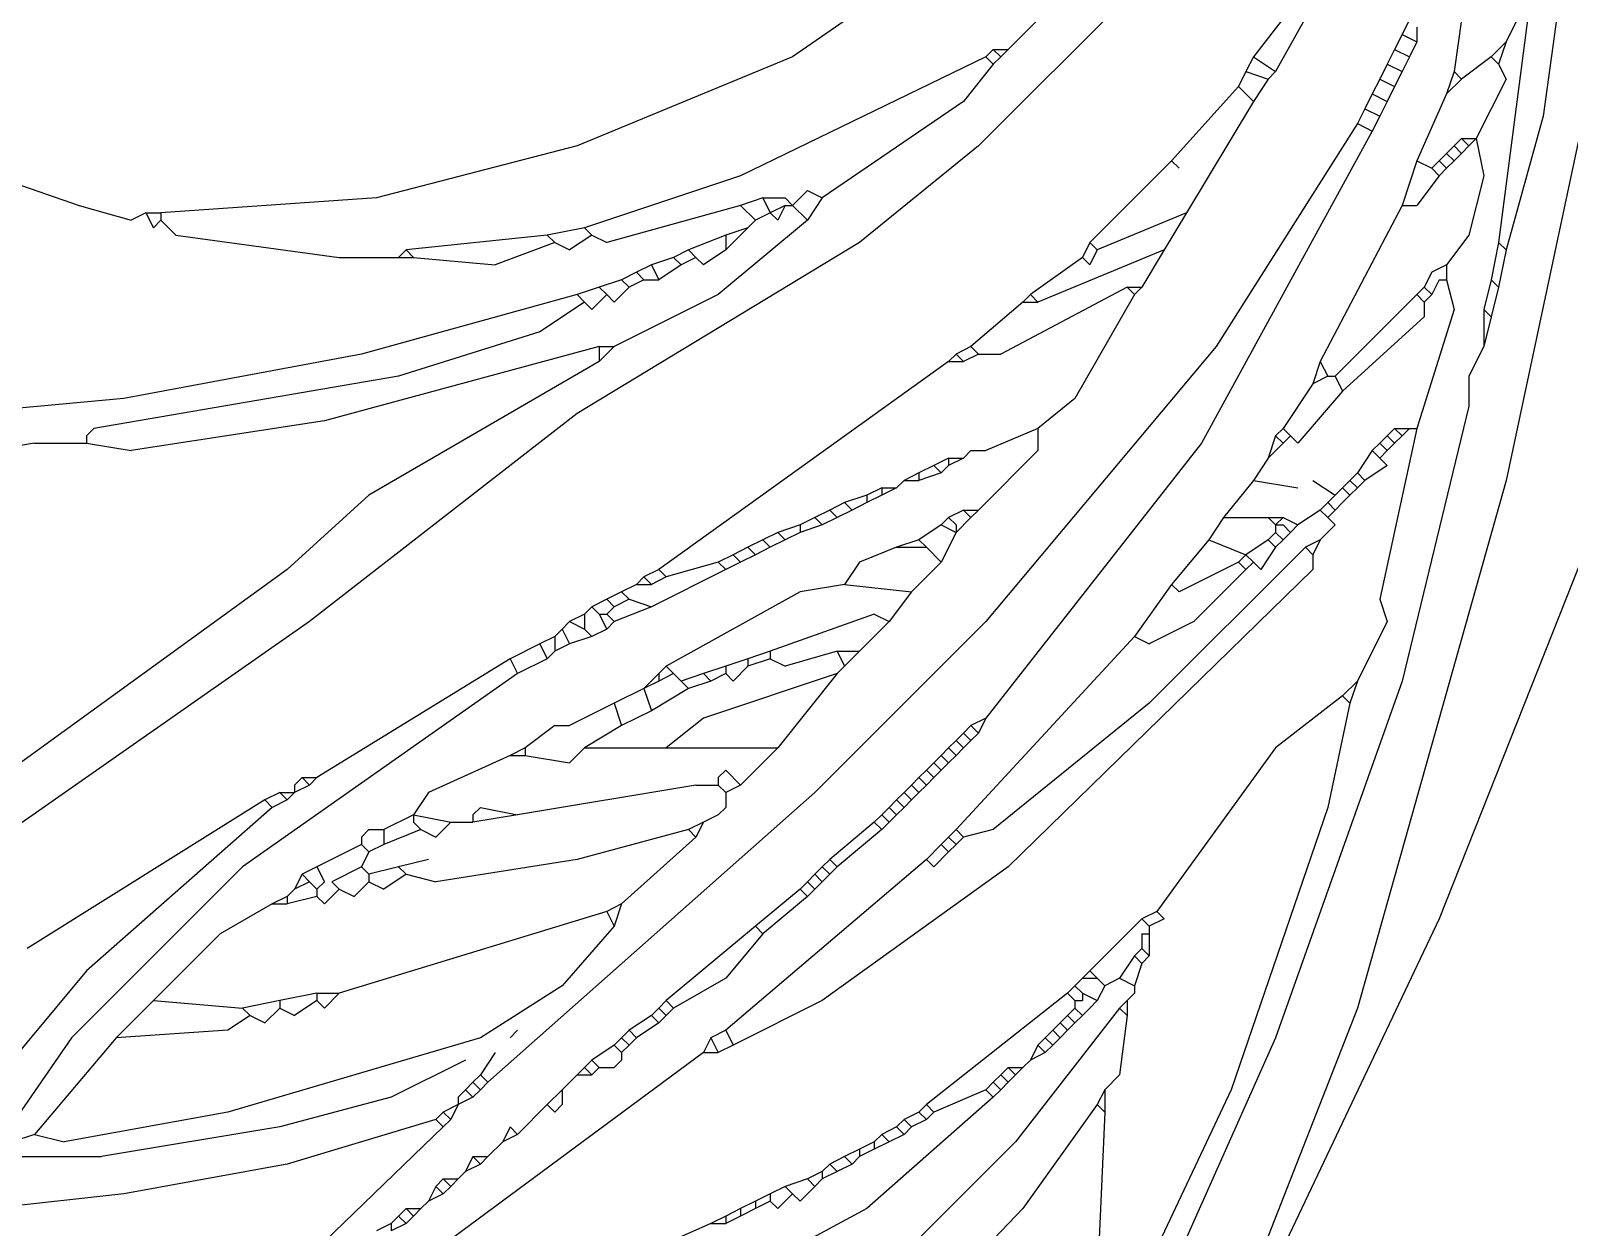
# Model space of a CAD drawing. Extents: x 48 to 798, y 36 to 754.
# Drawn here: x 163 to 370, y 282 to 443 of the extents above; entities that cross this region are included whole.
import ezdxf

# ---------------------------------------------------------------- set-up
doc = ezdxf.new("R2010")
doc.units = 0
doc.header["$MEASUREMENT"] = 0
doc.layers.add('Layer5', color=5, linetype='CONTINUOUS')

msp = doc.modelspace()

# ---------------------------------------------------------------- linework, layer by layer
at = {"layer": 'Layer5'}
for p, q in [((374.5, 489.5), (366.5, 431.5)), ((310.5, 456.5), (294.5, 440.5)), ((278.5, 448.5), (265.5, 439.5)), ((311.5, 448.5), (290.5, 427.5)), ((334.5, 448.5), (327.5, 439.5)), ((335.5, 446.5), (330.5, 437.5)), ((364.5, 445.5), (360.5, 414.5)), ((363.5, 445.5), (361.5, 441.5)), ((348.5, 444.5), (347.5, 442.5)), ((349.5, 443.5), (349.5, 441.5)), ((355.5, 444.5), (354.5, 437.5)), ((347.5, 442.5), (346.5, 440.5)), ((347.5, 442.5), (349.5, 441.5)), ((349.5, 441.5), (348.5, 439.5)), ((361.5, 441.5), (359.5, 439.5)), ((361.5, 441.5), (360.5, 438.5)), ((265.5, 439.5), (236.5, 427.5)), ((291.5, 439.5), (258.5, 423.5)), ((292.5, 440.5), (291.5, 439.5)), ((291.5, 439.5), (292.5, 438.5)), ((292.5, 440.5), (294.5, 440.5)), ((292.5, 440.5), (293.5, 439.5)), ((293.5, 439.5), (292.5, 438.5)), ((294.5, 440.5), (293.5, 439.5)), ((327.5, 439.5), (326.5, 437.5)), ((327.5, 439.5), (330.5, 437.5)), ((346.5, 440.5), (345.5, 438.5)), ((346.5, 440.5), (348.5, 439.5)), ((348.5, 439.5), (347.5, 437.5)), ((359.5, 439.5), (355.5, 436.5)), ((359.5, 439.5), (360.5, 438.5)), ((292.5, 438.5), (288.5, 433.5)), ((326.5, 437.5), (325.5, 435.5)), ((326.5, 437.5), (329.5, 436.5)), ((330.5, 437.5), (329.5, 436.5)), ((345.5, 438.5), (344.5, 436.5)), ((345.5, 438.5), (347.5, 437.5)), ((347.5, 437.5), (346.5, 435.5)), ((354.5, 437.5), (353.5, 434.5)), ((354.5, 437.5), (355.5, 436.5)), ((360.5, 438.5), (361.5, 436.5)), ((325.5, 435.5), (316.5, 425.5)), ((325.5, 435.5), (327.5, 433.5)), ((329.5, 436.5), (327.5, 433.5)), ((344.5, 436.5), (343.5, 434.5)), ((344.5, 436.5), (346.5, 435.5)), ((346.5, 435.5), (345.5, 433.5)), ((355.5, 436.5), (353.5, 434.5)), ((361.5, 436.5), (357.5, 428.5)), ((288.5, 433.5), (269.5, 420.5)), ((327.5, 433.5), (318.5, 418.5)), ((343.5, 434.5), (342.5, 432.5)), ((343.5, 434.5), (345.5, 433.5)), ((345.5, 433.5), (344.5, 431.5)), ((353.5, 434.5), (349.5, 425.5)), ((342.5, 432.5), (341.5, 430.5)), ((342.5, 432.5), (344.5, 431.5)), ((344.5, 431.5), (343.5, 429.5)), ((366.5, 431.5), (361.5, 413.5)), ((143.5, 428.5), (169.5, 419.5)), ((343.5, 429.5), (320.5, 387.5)), ((341.5, 430.5), (322.5, 400.5)), ((341.5, 430.5), (343.5, 429.5)), ((355.5, 428.5), (354.5, 427.5)), ((355.5, 428.5), (357.5, 428.5)), ((355.5, 428.5), (356.5, 427.5)), ((357.5, 428.5), (356.5, 427.5)), ((357.5, 428.5), (358.5, 423.5)), ((371.5, 429.5), (361.5, 382.5)), ((236.5, 427.5), (209.5, 420.5)), ((290.5, 427.5), (274.5, 414.5)), ((353.5, 426.5), (352.5, 425.5)), ((354.5, 427.5), (353.5, 426.5)), ((353.5, 426.5), (354.5, 425.5)), ((354.5, 427.5), (355.5, 426.5)), ((355.5, 426.5), (354.5, 425.5)), ((356.5, 427.5), (355.5, 426.5)), ((316.5, 425.5), (305.5, 414.5)), ((316.5, 425.5), (317.5, 424.5)), ((349.5, 425.5), (347.5, 419.5)), ((349.5, 425.5), (351.5, 424.5)), ((352.5, 425.5), (351.5, 424.5)), ((351.5, 424.5), (352.5, 423.5)), ((352.5, 425.5), (353.5, 424.5)), ((353.5, 424.5), (352.5, 423.5)), ((354.5, 425.5), (353.5, 424.5)), ((258.5, 423.5), (237.5, 416.5)), ((352.5, 423.5), (349.5, 419.5)), ((358.5, 423.5), (356.5, 415.5)), ((209.5, 420.5), (180.5, 418.5)), ((261.5, 420.5), (258.5, 419.5)), ((261.5, 420.5), (264.5, 420.5)), ((261.5, 420.5), (262.5, 418.5)), ((264.5, 420.5), (265.5, 419.5)), ((267.5, 421.5), (265.5, 419.5)), ((267.5, 421.5), (269.5, 420.5)), ((269.5, 420.5), (267.5, 417.5)), ((169.5, 419.5), (176.5, 417.5)), ((178.5, 418.5), (176.5, 417.5)), ((178.5, 418.5), (180.5, 418.5)), ((178.5, 418.5), (179.5, 416.5)), ((180.5, 418.5), (180.5, 417.5)), ((258.5, 419.5), (240.5, 414.5)), ((258.5, 419.5), (260.5, 417.5)), ((262.5, 418.5), (260.5, 417.5)), ((264.5, 419.5), (262.5, 418.5)), ((262.5, 418.5), (263.5, 417.5)), ((264.5, 419.5), (263.5, 417.5)), ((264.5, 419.5), (265.5, 419.5)), ((265.5, 419.5), (267.5, 417.5)), ((318.5, 418.5), (306.5, 413.5)), ((318.5, 418.5), (315.5, 413.5)), ((347.5, 419.5), (336.5, 398.5)), ((347.5, 419.5), (349.5, 419.5)), ((180.5, 417.5), (179.5, 416.5)), ((180.5, 417.5), (182.5, 415.5)), ((237.5, 416.5), (232.5, 415.5)), ((237.5, 416.5), (238.5, 415.5)), ((267.5, 417.5), (255.5, 407.5)), ((259.5, 416.5), (256.5, 413.5)), ((259.5, 416.5), (256.5, 415.5)), ((260.5, 417.5), (259.5, 416.5)), ((182.5, 415.5), (204.5, 412.5)), ((232.5, 415.5), (213.5, 413.5)), ((233.5, 414.5), (225.5, 411.5)), ((232.5, 415.5), (233.5, 414.5)), ((233.5, 414.5), (235.5, 413.5)), ((238.5, 415.5), (235.5, 413.5)), ((274.5, 414.5), (236.5, 391.5)), ((238.5, 415.5), (240.5, 414.5)), ((256.5, 415.5), (251.5, 413.5)), ((256.5, 415.5), (256.5, 413.5)), ((305.5, 414.5), (304.5, 412.5)), ((305.5, 414.5), (306.5, 413.5)), ((356.5, 415.5), (353.5, 411.5)), ((360.5, 414.5), (359.5, 409.5)), ((360.5, 414.5), (361.5, 413.5)), ((204.5, 412.5), (207.5, 412.5)), ((204.5, 412.5), (207.5, 412.5)), ((207.5, 412.5), (209.5, 412.5)), ((209.5, 412.5), (211.5, 412.5)), ((209.5, 412.5), (211.5, 412.5)), ((211.5, 412.5), (212.5, 412.5)), ((213.5, 413.5), (212.5, 412.5)), ((212.5, 412.5), (214.5, 412.5)), ((213.5, 413.5), (214.5, 412.5)), ((214.5, 412.5), (225.5, 411.5)), ((249.5, 412.5), (246.5, 411.5)), ((251.5, 413.5), (249.5, 412.5)), ((249.5, 412.5), (250.5, 411.5)), ((252.5, 412.5), (250.5, 411.5)), ((251.5, 413.5), (252.5, 412.5)), ((252.5, 412.5), (253.5, 411.5)), ((256.5, 413.5), (253.5, 411.5)), ((304.5, 412.5), (297.5, 407.5)), ((315.5, 413.5), (298.5, 406.5)), ((304.5, 412.5), (305.5, 411.5)), ((306.5, 413.5), (305.5, 411.5)), ((315.5, 413.5), (312.5, 408.5)), ((361.5, 413.5), (360.5, 408.5)), ((244.5, 410.5), (242.5, 409.5)), ((246.5, 411.5), (244.5, 410.5)), ((244.5, 410.5), (245.5, 409.5)), ((246.5, 411.5), (247.5, 409.5)), ((250.5, 411.5), (247.5, 409.5)), ((351.5, 410.5), (350.5, 408.5)), ((353.5, 411.5), (351.5, 410.5)), ((353.5, 411.5), (353.5, 409.5)), ((239.5, 408.5), (236.5, 407.5)), ((242.5, 409.5), (239.5, 408.5)), ((239.5, 408.5), (240.5, 407.5)), ((243.5, 408.5), (241.5, 406.5)), ((242.5, 409.5), (243.5, 408.5)), ((245.5, 409.5), (243.5, 408.5)), ((245.5, 409.5), (247.5, 409.5)), ((310.5, 408.5), (293.5, 399.5)), ((310.5, 408.5), (312.5, 408.5)), ((310.5, 408.5), (311.5, 407.5)), ((312.5, 408.5), (311.5, 407.5)), ((350.5, 408.5), (349.5, 407.5)), ((350.5, 408.5), (351.5, 407.5)), ((352.5, 409.5), (351.5, 407.5)), ((352.5, 409.5), (353.5, 409.5)), ((353.5, 409.5), (354.5, 405.5)), ((359.5, 409.5), (358.5, 405.5)), ((359.5, 409.5), (360.5, 408.5)), ((360.5, 408.5), (359.5, 404.5)), ((236.5, 407.5), (207.5, 399.5)), ((237.5, 406.5), (231.5, 402.5)), ((236.5, 407.5), (237.5, 406.5)), ((237.5, 406.5), (238.5, 405.5)), ((240.5, 407.5), (238.5, 405.5)), ((240.5, 407.5), (241.5, 406.5)), ((255.5, 407.5), (241.5, 400.5)), ((296.5, 406.5), (289.5, 400.5)), ((297.5, 407.5), (296.5, 406.5)), ((296.5, 406.5), (298.5, 406.5)), ((297.5, 407.5), (298.5, 406.5)), ((311.5, 407.5), (303.5, 393.5)), ((349.5, 407.5), (338.5, 396.5)), ((349.5, 407.5), (350.5, 406.5)), ((351.5, 407.5), (350.5, 406.5)), ((350.5, 406.5), (350.5, 404.5)), ((350.5, 404.5), (339.5, 394.5)), ((354.5, 405.5), (349.5, 389.5)), ((358.5, 405.5), (359.5, 404.5)), ((358.5, 405.5), (358.5, 400.5)), ((359.5, 404.5), (358.5, 400.5)), ((231.5, 402.5), (212.5, 396.5)), ((239.5, 400.5), (202.5, 390.5)), ((241.5, 400.5), (239.5, 398.5)), ((239.5, 400.5), (241.5, 400.5)), ((239.5, 400.5), (239.5, 398.5)), ((289.5, 400.5), (287.5, 399.5)), ((289.5, 400.5), (290.5, 399.5)), ((322.5, 400.5), (291.5, 363.5)), ((358.5, 400.5), (356.5, 396.5)), ((207.5, 399.5), (175.5, 393.5)), ((239.5, 398.5), (208.5, 380.5)), ((286.5, 398.5), (247.5, 370.5)), ((287.5, 399.5), (286.5, 398.5)), ((286.5, 398.5), (288.5, 398.5)), ((287.5, 399.5), (288.5, 398.5)), ((290.5, 399.5), (288.5, 398.5)), ((290.5, 399.5), (293.5, 399.5)), ((336.5, 398.5), (335.5, 395.5)), ((336.5, 398.5), (337.5, 396.5)), ((212.5, 396.5), (171.5, 389.5)), ((335.5, 395.5), (331.5, 389.5)), ((337.5, 396.5), (335.5, 395.5)), ((337.5, 396.5), (338.5, 396.5)), ((338.5, 396.5), (339.5, 394.5)), ((356.5, 396.5), (356.5, 392.5)), ((356.5, 396.5), (356.5, 392.5)), ((175.5, 393.5), (153.5, 391.5)), ((303.5, 393.5), (298.5, 389.5)), ((339.5, 394.5), (333.5, 387.5)), ((236.5, 391.5), (200.5, 363.5)), ((356.5, 392.5), (347.5, 355.5)), ((171.5, 389.5), (170.5, 388.5)), ((202.5, 390.5), (176.5, 386.5)), ((298.5, 389.5), (291.5, 386.5)), ((298.5, 389.5), (298.5, 386.5)), ((331.5, 389.5), (330.5, 388.5)), ((331.5, 389.5), (332.5, 388.5)), ((349.5, 389.5), (344.5, 366.5)), ((346.5, 389.5), (345.5, 388.5)), ((346.5, 389.5), (348.5, 389.5)), ((346.5, 389.5), (347.5, 388.5)), ((348.5, 389.5), (347.5, 388.5)), ((348.5, 389.5), (349.5, 389.5)), ((163.5, 387.5), (151.5, 385.5)), ((163.5, 387.5), (169.5, 387.5)), ((163.5, 387.5), (169.5, 387.5)), ((169.5, 387.5), (170.5, 387.5)), ((170.5, 388.5), (170.5, 387.5)), ((170.5, 387.5), (176.5, 386.5)), ((320.5, 387.5), (291.5, 350.5)), ((330.5, 388.5), (329.5, 385.5)), ((331.5, 387.5), (329.5, 385.5)), ((330.5, 388.5), (331.5, 387.5)), ((332.5, 388.5), (331.5, 387.5)), ((332.5, 388.5), (333.5, 387.5)), ((344.5, 387.5), (343.5, 386.5)), ((345.5, 388.5), (344.5, 387.5)), ((344.5, 387.5), (345.5, 386.5)), ((345.5, 388.5), (346.5, 387.5)), ((346.5, 387.5), (345.5, 386.5)), ((347.5, 388.5), (346.5, 387.5)), ((286.5, 385.5), (284.5, 384.5)), ((288.5, 385.5), (286.5, 384.5)), ((286.5, 385.5), (288.5, 385.5)), ((286.5, 385.5), (286.5, 384.5)), ((289.5, 386.5), (288.5, 385.5)), ((289.5, 386.5), (291.5, 386.5)), ((289.5, 386.5), (291.5, 386.5)), ((298.5, 386.5), (290.5, 378.5)), ((329.5, 385.5), (327.5, 382.5)), ((343.5, 386.5), (341.5, 383.5)), ((343.5, 386.5), (344.5, 385.5)), ((345.5, 386.5), (344.5, 385.5)), ((344.5, 385.5), (345.5, 384.5)), ((282.5, 383.5), (280.5, 382.5)), ((284.5, 384.5), (282.5, 383.5)), ((285.5, 383.5), (282.5, 382.5)), ((282.5, 383.5), (282.5, 382.5)), ((284.5, 384.5), (285.5, 383.5)), ((286.5, 384.5), (285.5, 383.5)), ((341.5, 383.5), (340.5, 382.5)), ((341.5, 383.5), (342.5, 382.5)), ((345.5, 384.5), (342.5, 382.5)), ((277.5, 381.5), (275.5, 380.5)), ((279.5, 381.5), (277.5, 380.5)), ((277.5, 381.5), (279.5, 381.5)), ((277.5, 381.5), (277.5, 380.5)), ((280.5, 382.5), (279.5, 381.5)), ((280.5, 382.5), (282.5, 382.5)), ((327.5, 382.5), (323.5, 377.5)), ((327.5, 382.5), (333.5, 381.5)), ((335.5, 382.5), (338.5, 380.5)), ((339.5, 381.5), (338.5, 380.5)), ((340.5, 382.5), (339.5, 381.5)), ((339.5, 381.5), (340.5, 380.5)), ((340.5, 382.5), (341.5, 381.5)), ((341.5, 381.5), (340.5, 380.5)), ((361.5, 382.5), (341.5, 311.5)), ((342.5, 382.5), (341.5, 381.5)), ((208.5, 380.5), (197.5, 370.5)), ((272.5, 379.5), (270.5, 378.5)), ((275.5, 380.5), (272.5, 379.5)), ((272.5, 379.5), (273.5, 378.5)), ((275.5, 379.5), (273.5, 378.5)), ((277.5, 380.5), (275.5, 379.5)), ((275.5, 380.5), (275.5, 379.5)), ((337.5, 379.5), (336.5, 378.5)), ((338.5, 380.5), (337.5, 379.5)), ((337.5, 379.5), (338.5, 378.5)), ((339.5, 379.5), (338.5, 378.5)), ((340.5, 380.5), (339.5, 379.5)), ((268.5, 377.5), (266.5, 376.5)), ((270.5, 378.5), (268.5, 377.5)), ((268.5, 377.5), (269.5, 376.5)), ((271.5, 377.5), (269.5, 376.5)), ((270.5, 378.5), (271.5, 377.5)), ((273.5, 378.5), (271.5, 377.5)), ((286.5, 377.5), (285.5, 376.5)), ((288.5, 378.5), (286.5, 377.5)), ((286.5, 377.5), (287.5, 376.5)), ((289.5, 377.5), (287.5, 375.5)), ((288.5, 378.5), (290.5, 378.5)), ((288.5, 378.5), (289.5, 377.5)), ((290.5, 378.5), (289.5, 377.5)), ((323.5, 377.5), (321.5, 374.5)), ((323.5, 377.5), (329.5, 377.5)), ((329.5, 377.5), (330.5, 376.5)), ((329.5, 377.5), (331.5, 377.5)), ((331.5, 377.5), (330.5, 376.5)), ((331.5, 377.5), (333.5, 376.5)), ((336.5, 378.5), (333.5, 376.5)), ((336.5, 378.5), (337.5, 377.5)), ((338.5, 378.5), (337.5, 377.5)), ((337.5, 377.5), (338.5, 376.5)), ((263.5, 375.5), (261.5, 374.5)), ((266.5, 376.5), (263.5, 375.5)), ((263.5, 375.5), (264.5, 374.5)), ((266.5, 375.5), (264.5, 374.5)), ((266.5, 376.5), (266.5, 375.5)), ((269.5, 376.5), (266.5, 375.5)), ((285.5, 376.5), (282.5, 374.5)), ((285.5, 376.5), (287.5, 375.5)), ((287.5, 375.5), (285.5, 371.5)), ((287.5, 376.5), (287.5, 375.5)), ((330.5, 375.5), (329.5, 374.5)), ((330.5, 376.5), (331.5, 376.5)), ((330.5, 376.5), (330.5, 375.5)), ((330.5, 375.5), (331.5, 374.5)), ((331.5, 376.5), (332.5, 375.5)), ((332.5, 375.5), (331.5, 374.5)), ((333.5, 376.5), (332.5, 375.5)), ((338.5, 376.5), (336.5, 374.5)), ((259.5, 373.5), (257.5, 372.5)), ((261.5, 374.5), (259.5, 373.5)), ((259.5, 373.5), (260.5, 372.5)), ((262.5, 373.5), (260.5, 372.5)), ((261.5, 374.5), (262.5, 373.5)), ((264.5, 374.5), (262.5, 373.5)), ((279.5, 373.5), (274.5, 371.5)), ((282.5, 374.5), (279.5, 373.5)), ((279.5, 373.5), (283.5, 373.5)), ((282.5, 374.5), (283.5, 373.5)), ((283.5, 373.5), (285.5, 371.5)), ((334.5, 373.5), (313.5, 352.5)), ((321.5, 374.5), (316.5, 368.5)), ((321.5, 374.5), (326.5, 372.5)), ((329.5, 374.5), (326.5, 372.5)), ((330.5, 373.5), (328.5, 370.5)), ((329.5, 374.5), (330.5, 373.5)), ((331.5, 374.5), (330.5, 373.5)), ((336.5, 374.5), (334.5, 373.5)), ((334.5, 373.5), (335.5, 372.5)), ((336.5, 374.5), (335.5, 372.5)), ((255.5, 371.5), (248.5, 369.5)), ((257.5, 372.5), (255.5, 371.5)), ((255.5, 371.5), (256.5, 370.5)), ((258.5, 371.5), (256.5, 370.5)), ((257.5, 372.5), (258.5, 371.5)), ((260.5, 372.5), (258.5, 371.5)), ((274.5, 371.5), (272.5, 368.5)), ((285.5, 371.5), (281.5, 367.5)), ((325.5, 371.5), (317.5, 367.5)), ((326.5, 372.5), (325.5, 371.5)), ((325.5, 371.5), (326.5, 370.5)), ((326.5, 372.5), (327.5, 371.5)), ((327.5, 371.5), (326.5, 370.5)), ((327.5, 371.5), (328.5, 370.5)), ((335.5, 372.5), (335.5, 370.5)), ((371.5, 371.5), (352.5, 323.5)), ((197.5, 370.5), (139.5, 328.5)), ((244.5, 368.5), (242.5, 367.5)), ((245.5, 369.5), (244.5, 368.5)), ((244.5, 368.5), (246.5, 368.5)), ((247.5, 370.5), (245.5, 369.5)), ((245.5, 369.5), (246.5, 368.5)), ((256.5, 370.5), (246.5, 365.5)), ((248.5, 369.5), (246.5, 368.5)), ((247.5, 370.5), (248.5, 369.5)), ((272.5, 368.5), (266.5, 367.5)), ((272.5, 368.5), (281.5, 367.5)), ((335.5, 370.5), (294.5, 330.5)), ((316.5, 368.5), (311.5, 361.5)), ((316.5, 368.5), (317.5, 367.5)), ((326.5, 370.5), (319.5, 363.5)), ((240.5, 366.5), (238.5, 365.5)), ((242.5, 367.5), (240.5, 366.5)), ((240.5, 366.5), (241.5, 365.5)), ((243.5, 366.5), (241.5, 365.5)), ((242.5, 367.5), (243.5, 366.5)), ((243.5, 366.5), (246.5, 365.5)), ((266.5, 367.5), (248.5, 357.5)), ((281.5, 367.5), (278.5, 363.5)), ((344.5, 366.5), (345.5, 363.5)), ((237.5, 364.5), (235.5, 363.5)), ((238.5, 365.5), (237.5, 364.5)), ((237.5, 364.5), (237.5, 362.5)), ((238.5, 365.5), (239.5, 364.5)), ((239.5, 364.5), (240.5, 362.5)), ((239.5, 364.5), (240.5, 364.5)), ((241.5, 365.5), (240.5, 364.5)), ((240.5, 364.5), (241.5, 363.5)), ((246.5, 365.5), (241.5, 363.5)), ((276.5, 364.5), (262.5, 359.5)), ((276.5, 364.5), (278.5, 363.5)), ((200.5, 363.5), (137.5, 319.5)), ((234.5, 362.5), (233.5, 361.5)), ((235.5, 363.5), (234.5, 362.5)), ((234.5, 362.5), (235.5, 360.5)), ((235.5, 363.5), (237.5, 362.5)), ((237.5, 362.5), (238.5, 361.5)), ((240.5, 362.5), (238.5, 361.5)), ((241.5, 363.5), (240.5, 362.5)), ((291.5, 363.5), (268.5, 340.5)), ((278.5, 363.5), (274.5, 359.5)), ((319.5, 363.5), (313.5, 360.5)), ((345.5, 363.5), (341.5, 355.5)), ((231.5, 360.5), (227.5, 358.5)), ((233.5, 361.5), (231.5, 360.5)), ((231.5, 360.5), (232.5, 358.5)), ((233.5, 361.5), (233.5, 360.5)), ((233.5, 360.5), (233.5, 359.5)), ((235.5, 360.5), (233.5, 359.5)), ((238.5, 361.5), (235.5, 360.5)), ((311.5, 361.5), (287.5, 335.5)), ((311.5, 361.5), (313.5, 360.5)), ((227.5, 358.5), (201.5, 342.5)), ((227.5, 358.5), (228.5, 356.5)), ((232.5, 358.5), (228.5, 356.5)), ((233.5, 359.5), (232.5, 358.5)), ((259.5, 358.5), (256.5, 357.5)), ((262.5, 359.5), (259.5, 358.5)), ((262.5, 358.5), (259.5, 357.5)), ((259.5, 358.5), (259.5, 357.5)), ((262.5, 359.5), (262.5, 358.5)), ((262.5, 358.5), (264.5, 357.5)), ((271.5, 359.5), (264.5, 357.5)), ((271.5, 359.5), (274.5, 359.5)), ((271.5, 359.5), (272.5, 357.5)), ((274.5, 359.5), (272.5, 357.5)), ((228.5, 356.5), (191.5, 330.5)), ((247.5, 356.5), (245.5, 354.5)), ((248.5, 357.5), (247.5, 356.5)), ((249.5, 356.5), (247.5, 355.5)), ((247.5, 356.5), (247.5, 355.5)), ((248.5, 357.5), (249.5, 356.5)), ((249.5, 356.5), (250.5, 355.5)), ((253.5, 356.5), (250.5, 355.5)), ((256.5, 357.5), (253.5, 356.5)), ((271.5, 356.5), (253.5, 350.5)), ((253.5, 356.5), (254.5, 355.5)), ((256.5, 356.5), (254.5, 355.5)), ((256.5, 357.5), (256.5, 356.5)), ((256.5, 356.5), (257.5, 355.5)), ((259.5, 357.5), (257.5, 355.5)), ((271.5, 356.5), (263.5, 346.5)), ((272.5, 357.5), (271.5, 356.5)), ((245.5, 354.5), (241.5, 352.5)), ((247.5, 355.5), (245.5, 354.5)), ((245.5, 354.5), (246.5, 351.5)), ((251.5, 354.5), (246.5, 351.5)), ((250.5, 355.5), (251.5, 354.5)), ((254.5, 355.5), (251.5, 354.5)), ((347.5, 355.5), (330.5, 307.5)), ((341.5, 355.5), (339.5, 353.5)), ((341.5, 355.5), (340.5, 352.5)), ((241.5, 352.5), (235.5, 349.5)), ((241.5, 352.5), (242.5, 349.5)), ((313.5, 352.5), (292.5, 335.5)), ((339.5, 353.5), (330.5, 346.5)), ((340.5, 352.5), (337.5, 338.5)), ((339.5, 353.5), (340.5, 352.5)), ((246.5, 351.5), (242.5, 349.5)), ((253.5, 350.5), (248.5, 346.5)), ((291.5, 350.5), (289.5, 349.5)), ((291.5, 350.5), (290.5, 348.5)), ((233.5, 349.5), (229.5, 346.5)), ((233.5, 349.5), (235.5, 349.5)), ((233.5, 349.5), (235.5, 349.5)), ((242.5, 349.5), (237.5, 346.5)), ((288.5, 348.5), (287.5, 347.5)), ((289.5, 349.5), (288.5, 348.5)), ((288.5, 348.5), (289.5, 347.5)), ((289.5, 349.5), (290.5, 348.5)), ((290.5, 348.5), (289.5, 347.5)), ((229.5, 346.5), (227.5, 345.5)), ((229.5, 346.5), (229.5, 345.5)), ((237.5, 346.5), (235.5, 344.5)), ((237.5, 346.5), (248.5, 346.5)), ((248.5, 346.5), (263.5, 346.5)), ((263.5, 346.5), (258.5, 341.5)), ((286.5, 346.5), (285.5, 345.5)), ((287.5, 347.5), (286.5, 346.5)), ((286.5, 346.5), (287.5, 345.5)), ((287.5, 347.5), (288.5, 346.5)), ((288.5, 346.5), (287.5, 345.5)), ((289.5, 347.5), (288.5, 346.5)), ((330.5, 346.5), (314.5, 324.5)), ((227.5, 345.5), (216.5, 340.5)), ((227.5, 345.5), (229.5, 345.5)), ((229.5, 345.5), (235.5, 344.5)), ((284.5, 344.5), (283.5, 343.5)), ((285.5, 345.5), (284.5, 344.5)), ((284.5, 344.5), (285.5, 343.5)), ((285.5, 345.5), (286.5, 344.5)), ((286.5, 344.5), (285.5, 343.5)), ((287.5, 345.5), (286.5, 344.5)), ((199.5, 342.5), (198.5, 341.5)), ((199.5, 342.5), (201.5, 342.5)), ((199.5, 342.5), (200.5, 341.5)), ((201.5, 342.5), (200.5, 341.5)), ((256.5, 343.5), (255.5, 342.5)), ((255.5, 342.5), (255.5, 341.5)), ((256.5, 343.5), (258.5, 341.5)), ((282.5, 342.5), (281.5, 341.5)), ((283.5, 343.5), (282.5, 342.5)), ((282.5, 342.5), (283.5, 341.5)), ((283.5, 343.5), (284.5, 342.5)), ((284.5, 342.5), (283.5, 341.5)), ((285.5, 343.5), (284.5, 342.5)), ((194.5, 339.5), (162.5, 319.5)), ((196.5, 340.5), (194.5, 339.5)), ((194.5, 339.5), (195.5, 338.5)), ((197.5, 339.5), (195.5, 338.5)), ((196.5, 340.5), (197.5, 339.5)), ((196.5, 340.5), (198.5, 340.5)), ((198.5, 340.5), (197.5, 339.5)), ((200.5, 341.5), (198.5, 340.5)), ((198.5, 341.5), (198.5, 340.5)), ((216.5, 340.5), (214.5, 337.5)), ((268.5, 340.5), (224.5, 301.5)), ((252.5, 341.5), (228.5, 337.5)), ((252.5, 341.5), (254.5, 341.5)), ((252.5, 341.5), (254.5, 341.5)), ((254.5, 341.5), (255.5, 341.5)), ((255.5, 341.5), (256.5, 340.5)), ((258.5, 341.5), (256.5, 340.5)), ((256.5, 340.5), (256.5, 338.5)), ((279.5, 339.5), (278.5, 338.5)), ((280.5, 340.5), (279.5, 339.5)), ((279.5, 339.5), (280.5, 338.5)), ((281.5, 341.5), (280.5, 340.5)), ((280.5, 340.5), (281.5, 339.5)), ((281.5, 339.5), (280.5, 338.5)), ((281.5, 341.5), (282.5, 340.5)), ((282.5, 340.5), (281.5, 339.5)), ((283.5, 341.5), (282.5, 340.5)), ((195.5, 338.5), (170.5, 316.5)), ((214.5, 337.5), (210.5, 335.5)), ((214.5, 337.5), (214.5, 336.5)), ((214.5, 337.5), (219.5, 336.5)), ((223.5, 338.5), (222.5, 337.5)), ((228.5, 337.5), (222.5, 336.5)), ((222.5, 337.5), (222.5, 336.5)), ((223.5, 338.5), (228.5, 337.5)), ((255.5, 337.5), (253.5, 336.5)), ((256.5, 338.5), (255.5, 337.5)), ((277.5, 337.5), (276.5, 336.5)), ((278.5, 338.5), (277.5, 337.5)), ((277.5, 337.5), (278.5, 336.5)), ((278.5, 338.5), (279.5, 337.5)), ((279.5, 337.5), (278.5, 336.5)), ((280.5, 338.5), (279.5, 337.5)), ((337.5, 338.5), (324.5, 300.5)), ((208.5, 335.5), (207.5, 334.5)), ((208.5, 335.5), (210.5, 335.5)), ((210.5, 335.5), (210.5, 333.5)), ((215.5, 335.5), (210.5, 333.5)), ((214.5, 336.5), (215.5, 335.5)), ((215.5, 335.5), (217.5, 334.5)), ((219.5, 336.5), (217.5, 334.5)), ((219.5, 336.5), (222.5, 336.5)), ((251.5, 335.5), (236.5, 331.5)), ((253.5, 336.5), (251.5, 335.5)), ((251.5, 335.5), (252.5, 334.5)), ((253.5, 336.5), (252.5, 334.5)), ((276.5, 336.5), (270.5, 331.5)), ((277.5, 335.5), (271.5, 330.5)), ((276.5, 336.5), (277.5, 335.5)), ((278.5, 336.5), (277.5, 335.5)), ((287.5, 335.5), (286.5, 334.5)), ((287.5, 335.5), (288.5, 334.5)), ((292.5, 335.5), (288.5, 334.5)), ((207.5, 333.5), (201.5, 330.5)), ((207.5, 334.5), (207.5, 333.5)), ((207.5, 333.5), (208.5, 332.5)), ((210.5, 333.5), (208.5, 332.5)), ((252.5, 334.5), (242.5, 325.5)), ((285.5, 333.5), (283.5, 331.5)), ((286.5, 334.5), (285.5, 333.5)), ((285.5, 333.5), (286.5, 332.5)), ((286.5, 334.5), (287.5, 333.5)), ((287.5, 333.5), (286.5, 332.5)), ((288.5, 334.5), (287.5, 333.5)), ((208.5, 332.5), (207.5, 330.5)), ((216.5, 331.5), (212.5, 330.5)), ((236.5, 331.5), (217.5, 328.5)), ((283.5, 331.5), (256.5, 308.5)), ((270.5, 331.5), (269.5, 330.5)), ((270.5, 331.5), (271.5, 330.5)), ((283.5, 331.5), (284.5, 330.5)), ((286.5, 332.5), (284.5, 330.5)), ((191.5, 330.5), (168.5, 307.5)), ((199.5, 329.5), (198.5, 327.5)), ((201.5, 330.5), (199.5, 329.5)), ((199.5, 329.5), (200.5, 328.5)), ((201.5, 330.5), (202.5, 328.5)), ((207.5, 330.5), (203.5, 328.5)), ((207.5, 330.5), (208.5, 329.5)), ((212.5, 330.5), (208.5, 329.5)), ((208.5, 329.5), (208.5, 328.5)), ((213.5, 329.5), (210.5, 327.5)), ((212.5, 330.5), (213.5, 329.5)), ((213.5, 329.5), (217.5, 328.5)), ((268.5, 329.5), (267.5, 328.5)), ((269.5, 330.5), (268.5, 329.5)), ((268.5, 329.5), (269.5, 328.5)), ((294.5, 330.5), (269.5, 312.5)), ((269.5, 330.5), (270.5, 329.5)), ((270.5, 329.5), (269.5, 328.5)), ((271.5, 330.5), (270.5, 329.5)), ((198.5, 327.5), (197.5, 326.5)), ((200.5, 328.5), (198.5, 327.5)), ((200.5, 328.5), (201.5, 327.5)), ((202.5, 328.5), (201.5, 327.5)), ((201.5, 327.5), (201.5, 326.5)), ((204.5, 327.5), (202.5, 325.5)), ((203.5, 328.5), (204.5, 327.5)), ((204.5, 327.5), (206.5, 326.5)), ((208.5, 328.5), (206.5, 326.5)), ((208.5, 328.5), (210.5, 327.5)), ((266.5, 327.5), (260.5, 322.5)), ((267.5, 328.5), (266.5, 327.5)), ((266.5, 327.5), (267.5, 326.5)), ((267.5, 328.5), (268.5, 327.5)), ((268.5, 327.5), (267.5, 326.5)), ((269.5, 328.5), (268.5, 327.5)), ((195.5, 325.5), (188.5, 321.5)), ((197.5, 326.5), (195.5, 325.5)), ((195.5, 325.5), (197.5, 325.5)), ((197.5, 326.5), (197.5, 325.5)), ((201.5, 326.5), (197.5, 325.5)), ((201.5, 326.5), (202.5, 325.5)), ((242.5, 325.5), (240.5, 324.5)), ((242.5, 325.5), (241.5, 322.5)), ((267.5, 326.5), (261.5, 321.5)), ((240.5, 324.5), (204.5, 313.5)), ((240.5, 324.5), (241.5, 322.5)), ((312.5, 323.5), (311.5, 322.5)), ((314.5, 324.5), (312.5, 323.5)), ((312.5, 323.5), (313.5, 322.5)), ((315.5, 323.5), (313.5, 322.5)), ((314.5, 324.5), (315.5, 323.5)), ((352.5, 323.5), (324.5, 264.5)), ((188.5, 321.5), (179.5, 312.5)), ((241.5, 322.5), (234.5, 314.5)), ((260.5, 322.5), (248.5, 312.5)), ((261.5, 321.5), (256.5, 315.5)), ((260.5, 322.5), (261.5, 321.5)), ((311.5, 322.5), (305.5, 316.5)), ((312.5, 321.5), (313.5, 321.5)), ((312.5, 321.5), (312.5, 319.5)), ((313.5, 322.5), (313.5, 321.5)), ((313.5, 321.5), (313.5, 318.5)), ((312.5, 319.5), (311.5, 318.5)), ((312.5, 319.5), (313.5, 318.5)), ((311.5, 318.5), (309.5, 315.5)), ((311.5, 318.5), (312.5, 317.5)), ((312.5, 317.5), (311.5, 314.5)), ((313.5, 318.5), (312.5, 317.5)), ((170.5, 316.5), (155.5, 298.5)), ((256.5, 315.5), (249.5, 311.5)), ((304.5, 315.5), (303.5, 314.5)), ((305.5, 316.5), (304.5, 315.5)), ((304.5, 315.5), (306.5, 315.5)), ((305.5, 316.5), (306.5, 315.5)), ((306.5, 315.5), (307.5, 314.5)), ((309.5, 315.5), (307.5, 314.5)), ((309.5, 315.5), (311.5, 314.5)), ((201.5, 313.5), (196.5, 312.5)), ((201.5, 313.5), (204.5, 313.5)), ((201.5, 313.5), (201.5, 312.5)), ((204.5, 313.5), (202.5, 311.5)), ((234.5, 314.5), (223.5, 307.5)), ((302.5, 313.5), (283.5, 298.5)), ((303.5, 314.5), (302.5, 313.5)), ((302.5, 313.5), (303.5, 312.5)), ((303.5, 314.5), (304.5, 313.5)), ((304.5, 313.5), (306.5, 312.5)), ((304.5, 313.5), (304.5, 312.5)), ((307.5, 314.5), (306.5, 312.5)), ((311.5, 313.5), (310.5, 312.5)), ((311.5, 314.5), (311.5, 313.5)), ((179.5, 312.5), (174.5, 307.5)), ((179.5, 312.5), (191.5, 311.5)), ((192.5, 310.5), (189.5, 308.5)), ((196.5, 312.5), (191.5, 311.5)), ((191.5, 311.5), (192.5, 310.5)), ((192.5, 310.5), (194.5, 309.5)), ((196.5, 311.5), (194.5, 309.5)), ((196.5, 312.5), (196.5, 311.5)), ((196.5, 311.5), (198.5, 310.5)), ((201.5, 312.5), (198.5, 310.5)), ((201.5, 312.5), (202.5, 311.5)), ((246.5, 310.5), (243.5, 308.5)), ((247.5, 311.5), (246.5, 310.5)), ((246.5, 310.5), (247.5, 309.5)), ((248.5, 312.5), (247.5, 311.5)), ((247.5, 311.5), (248.5, 310.5)), ((248.5, 310.5), (247.5, 309.5)), ((248.5, 312.5), (249.5, 311.5)), ((249.5, 311.5), (248.5, 310.5)), ((269.5, 312.5), (257.5, 306.5)), ((309.5, 311.5), (295.5, 293.5)), ((302.5, 310.5), (301.5, 309.5)), ((303.5, 311.5), (302.5, 310.5)), ((302.5, 310.5), (303.5, 309.5)), ((303.5, 312.5), (304.5, 312.5)), ((303.5, 312.5), (303.5, 311.5)), ((303.5, 311.5), (304.5, 310.5)), ((304.5, 310.5), (303.5, 309.5)), ((305.5, 311.5), (304.5, 310.5)), ((306.5, 312.5), (305.5, 311.5)), ((310.5, 312.5), (309.5, 311.5)), ((309.5, 311.5), (310.5, 310.5)), ((310.5, 310.5), (309.5, 302.5)), ((310.5, 312.5), (310.5, 310.5)), ((341.5, 311.5), (323.5, 265.5)), ((189.5, 308.5), (174.5, 307.5)), ((228.5, 308.5), (227.5, 307.5)), ((243.5, 308.5), (242.5, 307.5)), ((243.5, 308.5), (244.5, 307.5)), ((247.5, 309.5), (244.5, 307.5)), ((256.5, 308.5), (254.5, 307.5)), ((256.5, 308.5), (257.5, 306.5)), ((300.5, 308.5), (299.5, 307.5)), ((301.5, 309.5), (300.5, 308.5)), ((300.5, 308.5), (301.5, 307.5)), ((301.5, 309.5), (302.5, 308.5)), ((302.5, 308.5), (301.5, 307.5)), ((303.5, 309.5), (302.5, 308.5)), ((168.5, 307.5), (159.5, 294.5)), ((174.5, 307.5), (163.5, 294.5)), ((223.5, 307.5), (189.5, 297.5)), ((241.5, 306.5), (238.5, 304.5)), ((242.5, 307.5), (241.5, 306.5)), ((241.5, 306.5), (242.5, 305.5)), ((242.5, 307.5), (243.5, 306.5)), ((243.5, 306.5), (242.5, 305.5)), ((244.5, 307.5), (243.5, 306.5)), ((254.5, 307.5), (253.5, 305.5)), ((254.5, 307.5), (255.5, 305.5)), ((257.5, 306.5), (255.5, 305.5)), ((330.5, 307.5), (293.5, 224.5)), ((298.5, 306.5), (297.5, 304.5)), ((299.5, 307.5), (298.5, 306.5)), ((298.5, 306.5), (299.5, 305.5)), ((299.5, 307.5), (300.5, 306.5)), ((300.5, 306.5), (299.5, 305.5)), ((301.5, 307.5), (300.5, 306.5)), ((253.5, 305.5), (207.5, 271.5)), ((221.5, 304.5), (211.5, 299.5)), ((225.5, 305.5), (223.5, 302.5)), ((238.5, 304.5), (237.5, 303.5)), ((238.5, 304.5), (239.5, 303.5)), ((242.5, 304.5), (241.5, 303.5)), ((242.5, 305.5), (242.5, 304.5)), ((253.5, 305.5), (255.5, 305.5)), ((297.5, 304.5), (296.5, 303.5)), ((299.5, 305.5), (297.5, 304.5)), ((223.5, 302.5), (222.5, 301.5)), ((223.5, 302.5), (224.5, 301.5)), ((236.5, 302.5), (234.5, 300.5)), ((237.5, 303.5), (236.5, 302.5)), ((236.5, 302.5), (238.5, 302.5)), ((237.5, 303.5), (238.5, 302.5)), ((239.5, 303.5), (238.5, 302.5)), ((239.5, 303.5), (241.5, 303.5)), ((293.5, 302.5), (292.5, 301.5)), ((294.5, 303.5), (293.5, 302.5)), ((293.5, 302.5), (294.5, 301.5)), ((294.5, 303.5), (295.5, 302.5)), ((294.5, 303.5), (296.5, 303.5)), ((295.5, 302.5), (294.5, 301.5)), ((296.5, 303.5), (295.5, 302.5)), ((309.5, 302.5), (307.5, 300.5)), ((221.5, 300.5), (220.5, 299.5)), ((222.5, 301.5), (221.5, 300.5)), ((221.5, 300.5), (222.5, 299.5)), ((222.5, 301.5), (223.5, 300.5)), ((223.5, 300.5), (222.5, 299.5)), ((224.5, 301.5), (223.5, 300.5)), ((234.5, 300.5), (232.5, 298.5)), ((234.5, 300.5), (234.5, 298.5)), ((291.5, 300.5), (284.5, 297.5)), ((292.5, 301.5), (291.5, 300.5)), ((291.5, 300.5), (292.5, 299.5)), ((292.5, 301.5), (293.5, 300.5)), ((293.5, 300.5), (292.5, 299.5)), ((294.5, 301.5), (293.5, 300.5)), ((307.5, 300.5), (306.5, 298.5)), ((307.5, 300.5), (307.5, 297.5)), ((324.5, 300.5), (308.5, 266.5)), ((211.5, 299.5), (196.5, 295.5)), ((220.5, 298.5), (218.5, 297.5)), ((220.5, 298.5), (219.5, 296.5)), ((222.5, 299.5), (220.5, 298.5)), ((220.5, 299.5), (220.5, 298.5)), ((232.5, 298.5), (228.5, 294.5)), ((232.5, 298.5), (233.5, 297.5)), ((234.5, 298.5), (233.5, 297.5)), ((292.5, 299.5), (275.5, 284.5)), ((283.5, 298.5), (282.5, 297.5)), ((283.5, 298.5), (284.5, 297.5)), ((306.5, 298.5), (296.5, 284.5)), ((306.5, 298.5), (307.5, 297.5)), ((189.5, 297.5), (167.5, 293.5)), ((217.5, 296.5), (197.5, 290.5)), ((218.5, 297.5), (217.5, 296.5)), ((217.5, 296.5), (218.5, 295.5)), ((218.5, 297.5), (219.5, 296.5)), ((219.5, 296.5), (218.5, 295.5)), ((280.5, 296.5), (279.5, 295.5)), ((282.5, 297.5), (280.5, 296.5)), ((280.5, 296.5), (281.5, 295.5)), ((283.5, 296.5), (281.5, 295.5)), ((282.5, 297.5), (283.5, 296.5)), ((284.5, 297.5), (283.5, 296.5)), ((307.5, 297.5), (306.5, 274.5)), ((163.5, 294.5), (160.5, 293.5)), ((163.5, 294.5), (167.5, 293.5)), ((196.5, 295.5), (172.5, 291.5)), ((218.5, 295.5), (191.5, 269.5)), ((227.5, 295.5), (226.5, 293.5)), ((228.5, 294.5), (226.5, 293.5)), ((227.5, 295.5), (228.5, 294.5)), ((277.5, 294.5), (276.5, 293.5)), ((279.5, 295.5), (277.5, 294.5)), ((277.5, 294.5), (278.5, 293.5)), ((280.5, 294.5), (278.5, 293.5)), ((279.5, 295.5), (280.5, 294.5)), ((281.5, 295.5), (280.5, 294.5)), ((226.5, 293.5), (224.5, 291.5)), ((295.5, 293.5), (270.5, 268.5)), ((274.5, 292.5), (272.5, 291.5)), ((276.5, 293.5), (274.5, 292.5)), ((276.5, 292.5), (274.5, 291.5)), ((274.5, 292.5), (274.5, 291.5)), ((278.5, 293.5), (276.5, 292.5)), ((276.5, 293.5), (276.5, 292.5)), ((160.5, 291.5), (172.5, 291.5)), ((197.5, 290.5), (175.5, 286.5)), ((222.5, 291.5), (221.5, 289.5)), ((223.5, 290.5), (221.5, 289.5)), ((222.5, 291.5), (223.5, 290.5)), ((222.5, 291.5), (224.5, 291.5)), ((224.5, 291.5), (223.5, 290.5)), ((270.5, 290.5), (269.5, 289.5)), ((272.5, 291.5), (270.5, 290.5)), ((270.5, 290.5), (271.5, 289.5)), ((273.5, 290.5), (271.5, 289.5)), ((272.5, 291.5), (273.5, 290.5)), ((274.5, 291.5), (273.5, 290.5)), ((218.5, 288.5), (217.5, 287.5)), ((218.5, 288.5), (219.5, 287.5)), ((218.5, 288.5), (220.5, 288.5)), ((220.5, 288.5), (219.5, 287.5)), ((221.5, 289.5), (220.5, 288.5)), ((267.5, 288.5), (264.5, 287.5)), ((269.5, 289.5), (267.5, 288.5)), ((267.5, 288.5), (268.5, 287.5)), ((269.5, 288.5), (268.5, 287.5)), ((271.5, 289.5), (269.5, 288.5)), ((269.5, 289.5), (269.5, 288.5)), ((175.5, 286.5), (157.5, 284.5)), ((217.5, 287.5), (216.5, 285.5)), ((218.5, 286.5), (216.5, 285.5)), ((217.5, 287.5), (218.5, 286.5)), ((219.5, 287.5), (218.5, 286.5)), ((262.5, 286.5), (260.5, 285.5)), ((264.5, 287.5), (262.5, 286.5)), ((262.5, 286.5), (262.5, 285.5)), ((265.5, 286.5), (263.5, 284.5)), ((264.5, 287.5), (265.5, 286.5)), ((265.5, 286.5), (266.5, 285.5)), ((268.5, 287.5), (266.5, 285.5)), ((213.5, 284.5), (212.5, 283.5)), ((213.5, 284.5), (214.5, 283.5)), ((213.5, 284.5), (215.5, 284.5)), ((215.5, 284.5), (214.5, 283.5)), ((216.5, 285.5), (215.5, 284.5)), ((275.5, 284.5), (247.5, 269.5)), ((258.5, 284.5), (256.5, 283.5)), ((260.5, 285.5), (258.5, 284.5)), ((260.5, 284.5), (258.5, 283.5)), ((258.5, 284.5), (258.5, 283.5)), ((262.5, 285.5), (260.5, 284.5)), ((260.5, 285.5), (260.5, 284.5)), ((262.5, 285.5), (263.5, 284.5)), ((296.5, 284.5), (271.5, 258.5)), ((211.5, 282.5), (209.5, 281.5)), ((212.5, 283.5), (211.5, 282.5)), ((211.5, 282.5), (211.5, 281.5)), ((213.5, 282.5), (211.5, 281.5)), ((212.5, 283.5), (213.5, 282.5)), ((214.5, 283.5), (213.5, 282.5)), ((254.5, 282.5), (245.5, 278.5)), ((256.5, 283.5), (254.5, 282.5)), ((254.5, 282.5), (256.5, 282.5)), ((258.5, 283.5), (256.5, 282.5)), ((256.5, 283.5), (256.5, 282.5))]:
    msp.add_line(p, q, dxfattribs=at)

doc.saveas('drawing.dxf')
